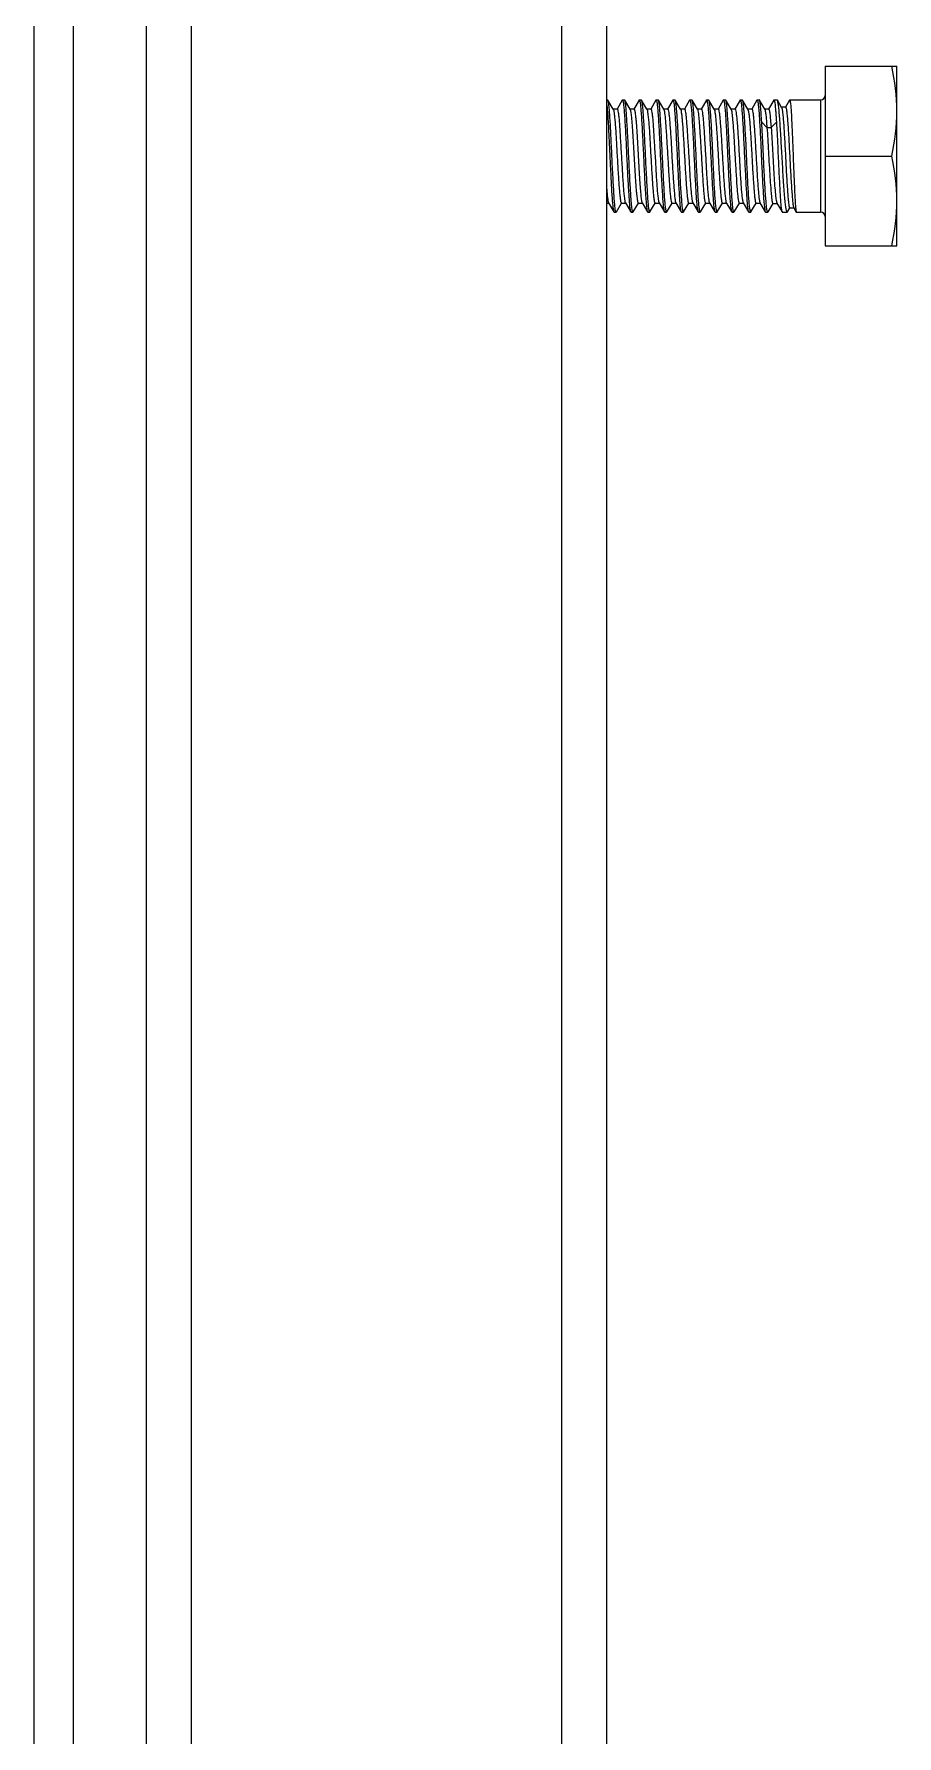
# Model space of a CAD drawing. Extents: x 27938 to 1507990, y 110129 to 923079.
# Drawn here: x 454444 to 455129, y 366981 to 368331 of the extents above; entities that cross this region are included whole.
import ezdxf

# ---------------------------------------------------------------- set-up
doc = ezdxf.new("R2010")
doc.units = 0
doc.header["$LTSCALE"] = 1000
doc.header["$MEASUREMENT"] = 0

msp = doc.modelspace()

# ---------------------------------------------------------------- linework, layer by layer
at = {"linetype": 'Continuous'}
for p, q in [((454444.3, 366000.4), (454444.3, 369014.1)), ((454475.5, 366583.6), (454475.5, 368882.5)), ((454533.3, 368698.5), (454533.3, 365738.8)), ((454568.9, 368698.5), (454568.9, 365738.8)), ((454862.5, 368698.5), (454862.5, 365738.8)), ((454898.1, 368698.5), (454898.1, 365738.8)), ((455071.6, 368305.3), (455071.6, 368162.9)), ((455071.6, 368305.3), (455128.5, 368305.3)), ((455128.5, 368162.9), (455128.5, 368305.3)), ((454898.1, 368278.6), (454899.2, 368278.6)), ((454899.4, 368278.5), (454899.2, 368278.6)), ((454903.6, 368271.2), (454899.4, 368278.5)), ((454906.7, 368271.4), (454903.5, 368271.4)), ((454903.6, 368271.2), (454903.7, 368271)), ((454910.7, 368278.5), (454906.6, 368271.4)), ((454910.7, 368278.5), (454910.9, 368278.6)), ((454910.9, 368278.6), (454912.6, 368278.6)), ((454912.7, 368278.5), (454912.6, 368278.6)), ((454916.9, 368271.2), (454912.7, 368278.5)), ((454920, 368271.4), (454916.8, 368271.4)), ((454924.1, 368278.5), (454919.9, 368271.4)), ((454924.1, 368278.5), (454924.2, 368278.6)), ((454924.2, 368278.6), (454925.9, 368278.6)), ((454926.1, 368278.5), (454925.9, 368278.6)), ((454930.3, 368271.2), (454926.1, 368278.5)), ((454933.4, 368271.4), (454930.2, 368271.4)), ((454930.3, 368271.2), (454930.4, 368271)), ((454937.4, 368278.5), (454933.3, 368271.4)), ((454937.4, 368278.5), (454937.6, 368278.6)), ((454937.6, 368278.6), (454939.2, 368278.6)), ((454939.4, 368278.5), (454939.2, 368278.6)), ((454943.6, 368271.2), (454939.4, 368278.5)), ((454946.7, 368271.4), (454943.5, 368271.4)), ((454943.6, 368271.2), (454943.7, 368271)), ((454950.7, 368278.5), (454946.6, 368271.4)), ((454950.7, 368278.5), (454950.9, 368278.6)), ((454950.9, 368278.6), (454952.6, 368278.6)), ((454952.8, 368278.5), (454952.6, 368278.6)), ((454957, 368271.2), (454952.8, 368278.5)), ((454960.1, 368271.4), (454956.9, 368271.4)), ((454957, 368271.2), (454957.1, 368271)), ((454964.1, 368278.5), (454960, 368271.4)), ((454964.1, 368278.5), (454964.3, 368278.6)), ((454964.3, 368278.6), (454965.9, 368278.6)), ((454970.3, 368271.2), (454966.1, 368278.5)), ((454973.4, 368271.4), (454970.2, 368271.4)), ((454977.4, 368278.5), (454973.3, 368271.4)), ((454977.4, 368278.5), (454977.6, 368278.6)), ((454977.6, 368278.6), (454979.3, 368278.6)), ((454979.5, 368278.5), (454979.3, 368278.6)), ((454983.7, 368271.2), (454979.5, 368278.5)), ((454986.8, 368271.4), (454983.5, 368271.4)), ((454983.7, 368271.2), (454983.7, 368271)), ((454990.8, 368278.5), (454986.7, 368271.4)), ((454990.8, 368278.5), (454991, 368278.6)), ((454991, 368278.6), (454992.6, 368278.6)), ((454992.8, 368278.5), (454992.6, 368278.6)), ((454997, 368271.2), (454992.8, 368278.5)), ((455000.1, 368271.4), (454996.9, 368271.4)), ((454997, 368271.2), (454997.1, 368271.1)), ((455004.1, 368278.5), (455000, 368271.4)), ((455004.1, 368278.5), (455004.3, 368278.6)), ((455004.3, 368278.6), (455006, 368278.6)), ((455006.1, 368278.5), (455006, 368278.6)), ((455010.3, 368271.2), (455006.1, 368278.5)), ((455013.5, 368271.4), (455010.2, 368271.4)), ((455010.3, 368271.2), (455010.4, 368271.1)), ((455017.5, 368278.5), (455013.4, 368271.4)), ((455017.5, 368278.5), (455017.6, 368278.6)), ((455017.6, 368278.6), (455019.3, 368278.6)), ((455023.7, 368271.2), (455019.5, 368278.5)), ((455026.8, 368271.4), (455023.6, 368271.4)), ((455030.8, 368278.5), (455026.7, 368271.4)), ((455030.8, 368278.5), (455031, 368278.6)), ((455031, 368278.6), (455033.5, 368278.6)), ((455033.8, 368278.4), (455033.5, 368278.6)), ((455037.1, 368272.7), (455033.8, 368278.4)), ((455040.2, 368272.9), (455037, 368272.9)), ((455043.4, 368278.5), (455040.1, 368272.9)), ((455043.4, 368278.5), (455043.5, 368278.6)), ((455043.5, 368278.6), (455068, 368278.6)), ((455068, 368278.6), (455068, 368189.6)), ((455021.3, 368261.1), (455025.4, 368256.7)), ((455025.4, 368256.7), (455028.8, 368256.7)), ((455028.8, 368256.7), (455033, 368261.1)), ((454969.3, 368234.1), (454969.2, 368236.5)), ((454980.8, 368236.5), (454980.9, 368234.1)), ((455071.6, 368234.1), (455124.5, 368234.1)), ((454898.1, 368196.8), (454899.9, 368196.8)), ((454899.8, 368197), (454904, 368189.8)), ((454904, 368189.8), (454904.2, 368189.6)), ((454904.2, 368189.6), (454905.9, 368189.6)), ((454906.1, 368189.8), (454905.9, 368189.6)), ((454906.1, 368189.8), (454910.1, 368196.8)), ((454910, 368196.8), (454913.3, 368196.8)), ((454913.2, 368197), (454917.4, 368189.8)), ((454917.4, 368189.8), (454917.6, 368189.6)), ((454917.6, 368189.6), (454919.2, 368189.6)), ((454919.4, 368189.8), (454919.2, 368189.6)), ((454919.4, 368189.8), (454923.5, 368196.8)), ((454923.4, 368196.8), (454926.6, 368196.8)), ((454926.5, 368197), (454930.7, 368189.8)), ((454930.7, 368189.8), (454930.9, 368189.6)), ((454930.9, 368189.6), (454932.6, 368189.6)), ((454932.7, 368189.8), (454932.6, 368189.6)), ((454932.7, 368189.8), (454936.8, 368196.8)), ((454936.7, 368196.8), (454940, 368196.8)), ((454939.9, 368197), (454944.1, 368189.8)), ((454944.1, 368189.8), (454944.2, 368189.6)), ((454944.2, 368189.6), (454945.9, 368189.6)), ((454946.1, 368189.8), (454945.9, 368189.6)), ((454946.1, 368189.8), (454950.2, 368196.8)), ((454950.1, 368196.8), (454953.3, 368196.8)), ((454953.2, 368197), (454957.4, 368189.8)), ((454957.4, 368189.8), (454957.6, 368189.6)), ((454957.6, 368189.6), (454959.3, 368189.6)), ((454959.4, 368189.8), (454959.3, 368189.6)), ((454959.4, 368189.8), (454963.5, 368196.8)), ((454963.4, 368196.8), (454966.7, 368196.8)), ((454966.6, 368197), (454970.8, 368189.8)), ((454970.8, 368189.8), (454970.9, 368189.6)), ((454970.9, 368189.6), (454972.6, 368189.6)), ((454972.8, 368189.8), (454972.6, 368189.6)), ((454972.8, 368189.8), (454976.9, 368196.8)), ((454976.8, 368196.8), (454980, 368196.8)), ((454979.9, 368197), (454984.1, 368189.8)), ((454984.1, 368189.8), (454984.3, 368189.6)), ((454984.3, 368189.6), (454986, 368189.6)), ((454986.1, 368189.8), (454986, 368189.6)), ((454986.1, 368189.8), (454990.2, 368196.8)), ((454990.1, 368196.8), (454993.3, 368196.8)), ((454993.2, 368197), (454997.5, 368189.8)), ((454997.5, 368189.8), (454997.6, 368189.6)), ((454997.6, 368189.6), (454999.3, 368189.6)), ((454999.5, 368189.8), (454999.3, 368189.6)), ((454999.5, 368189.8), (455003.6, 368196.8)), ((455003.5, 368196.8), (455006.7, 368196.8)), ((455006.6, 368197), (455010.8, 368189.8)), ((455010.8, 368189.8), (455011, 368189.6)), ((455011, 368189.6), (455012.6, 368189.6)), ((455012.8, 368189.8), (455012.6, 368189.6)), ((455012.8, 368189.8), (455016.9, 368196.8)), ((455016.8, 368196.8), (455020, 368196.8)), ((455019.9, 368197), (455024.1, 368189.8)), ((455024.1, 368189.8), (455024.3, 368189.6)), ((455024.3, 368189.6), (455026.1, 368189.6)), ((455026.3, 368189.8), (455026.1, 368189.6)), ((455026.3, 368189.8), (455030.3, 368196.6)), ((455030.2, 368196.6), (455033.4, 368196.6)), ((455033.3, 368196.8), (455037.4, 368189.8)), ((455037.4, 368189.8), (455037.5, 368189.6)), ((455037.5, 368189.6), (455041.6, 368189.6)), ((455041.8, 368189.9), (455041.6, 368189.6)), ((455041.8, 368189.9), (455043.6, 368193)), ((455043.5, 368193), (455046.8, 368193)), ((455046.7, 368193.2), (455046.8, 368193)), ((455046.8, 368193), (455048.7, 368189.7)), ((455048.7, 368189.7), (455048.8, 368189.6)), ((455048.8, 368189.6), (455068, 368189.6)), ((455071.6, 368162.9), (455128.5, 368162.9))]:
    msp.add_line(p, q, dxfattribs=at)
for centre, start, end in [((455068, 368282.2), 270, 0), ((455068, 368186.1), 0, 90)]:
    msp.add_arc(centre, 3.56, start, end, dxfattribs=at)
for points in [[(455128.5, 368269.7), (455128.5, 368281.7), (455127, 368293.6), (455124.5, 368305.3)], [(455124.5, 368234.1), (455127, 368245.8), (455128.5, 368257.8), (455128.5, 368269.7)], [(455128.5, 368198.5), (455128.5, 368210.5), (455127, 368222.4), (455124.5, 368234.1)], [(455124.5, 368162.9), (455127, 368174.6), (455128.5, 368186.6), (455128.5, 368198.5)]]:
    msp.add_open_spline(points, degree=3, dxfattribs=at)
for points, knots in [([(454898.1, 368277.1), (454898.5, 368275.1), (454898.9, 368269.8), (454899.6, 368260.2), (454900.2, 368247.9), (454900.6, 368238.9), (454900.9, 368234.1)], [0, 0, 0, 0, 0.140058, 0.370691, 0.667791, 1, 1, 1, 1]), ([(454902.5, 368234.1), (454902.3, 368239.5), (454901.9, 368247.4), (454901.4, 368257.4), (454901, 368263.9), (454900.6, 368269.4), (454900.3, 368273.7), (454899.8, 368276.5), (454899.6, 368278), (454899.4, 368278.5)], [0, 0, 0, 0, 0.363957, 0.530228, 0.678248, 0.80294, 0.900058, 0.966367, 1, 1, 1, 1]), ([(454903.7, 368271), (454903.9, 368270.4), (454904.2, 368268.9), (454904.5, 368266), (454904.9, 368262), (454905.5, 368254.9), (454906.1, 368244.6), (454906.7, 368233.6), (454907.2, 368224.6), (454907.6, 368218.1), (454908, 368212.2), (454908.4, 368207.1), (454908.8, 368202.9), (454909.2, 368199.8), (454909.5, 368197.9), (454909.8, 368197.1), (454910, 368196.8), (454910, 368196.8)], [0, 0, 0, 0, 0.023208, 0.06259, 0.116944, 0.184435, 0.349152, 0.534126, 0.626268, 0.713899, 0.79398, 0.86374, 0.920773, 0.963144, 0.989509, 0.996558, 1, 1, 1, 1]), ([(454906.7, 368271.4), (454906.8, 368271.4), (454907, 368271.1), (454907.2, 368270.3), (454907.6, 368268.3), (454908, 368265.1), (454908.4, 368260.8), (454908.7, 368255.5), (454909.1, 368249.5), (454909.5, 368242.9), (454910.1, 368233.6), (454910.6, 368224.5), (454911.1, 368215.8), (454911.5, 368210.1), (454911.9, 368205.2), (454912.3, 368201.4), (454912.7, 368198.8), (454912.9, 368197.4), (454913.2, 368197)], [0, 0, 0, 0, 0.003516, 0.010771, 0.037949, 0.081609, 0.140308, 0.211978, 0.294061, 0.383613, 0.477416, 0.664254, 0.750571, 0.827952, 0.893624, 0.945254, 0.981055, 1, 1, 1, 1]), ([(454910.9, 368278.6), (454911, 368278.6), (454911.2, 368278.3), (454911.3, 368277.7), (454911.5, 368276.6), (454911.8, 368274.4), (454912.2, 368270.6), (454912.6, 368265.2), (454913, 368258.5), (454913.4, 368250.9), (454913.8, 368242.7), (454914.1, 368237), (454914.2, 368234.1)], [0, 0, 0, 0, 0.006677, 0.021736, 0.045902, 0.079117, 0.171507, 0.295565, 0.446598, 0.618848, 0.805696, 1, 1, 1, 1]), ([(454915.9, 368234.1), (454915.6, 368239.5), (454915.3, 368247.4), (454914.7, 368257.4), (454914.3, 368263.9), (454914, 368269.4), (454913.6, 368273.7), (454913.2, 368276.5), (454913, 368278), (454912.7, 368278.5)], [0, 0, 0, 0, 0.363958, 0.530225, 0.678245, 0.80294, 0.90006, 0.966367, 1, 1, 1, 1]), ([(454916.9, 368271.2), (454917.1, 368271), (454917.2, 368270.3), (454917.6, 368268.2), (454918.1, 368264.2), (454918.6, 368258.1), (454919.1, 368250.5), (454919.6, 368241.9), (454920.3, 368229.9), (454920.8, 368220.8), (454921.2, 368214.9)], [0, 0, 0, 0, 0.014139, 0.038106, 0.114569, 0.22512, 0.362916, 0.519336, 0.684562, 1, 1, 1, 1]), ([(454920, 368271.4), (454920.2, 368271.4), (454920.4, 368270.8), (454920.7, 368270), (454920.9, 368268.3), (454921.2, 368266.2), (454921.5, 368263.4), (454921.9, 368258.8), (454922.3, 368252.1), (454922.9, 368243.2), (454923.4, 368233.6), (454924, 368224.2), (454924.3, 368217.9), (454924.5, 368214.9)], [0, 0, 0, 0, 0.007549, 0.025288, 0.053782, 0.092698, 0.14142, 0.199125, 0.337396, 0.498012, 0.669894, 0.841157, 1, 1, 1, 1]), ([(454924.2, 368278.6), (454924.3, 368278.6), (454924.5, 368278.3), (454924.7, 368277.7), (454924.9, 368276.6), (454925.2, 368274.4), (454925.5, 368270.6), (454925.9, 368265.2), (454926.3, 368258.5), (454926.7, 368250.9), (454927.2, 368242.7), (454927.4, 368237), (454927.6, 368234.1)], [0, 0, 0, 0, 0.006686, 0.021758, 0.045933, 0.079154, 0.171555, 0.295617, 0.446646, 0.618881, 0.805711, 1, 1, 1, 1]), ([(454929.2, 368234.1), (454929, 368239.5), (454928.6, 368247.4), (454928.1, 368257.4), (454927.7, 368263.9), (454927.3, 368269.4), (454927, 368273.7), (454926.5, 368276.5), (454926.3, 368278), (454926.1, 368278.5)], [0, 0, 0, 0, 0.363963, 0.530225, 0.678242, 0.802937, 0.90006, 0.966368, 1, 1, 1, 1]), ([(454930.4, 368271), (454930.6, 368270.5), (454930.8, 368268.9), (454931.2, 368266.1), (454931.6, 368262.1), (454932.2, 368255), (454932.8, 368244.7), (454933.4, 368233.7), (454933.9, 368224.6), (454934.3, 368218.2), (454934.7, 368212.3), (454935.1, 368207.1), (454935.5, 368202.9), (454935.8, 368199.8), (454936.2, 368197.9), (454936.5, 368197.1), (454936.6, 368196.8), (454936.7, 368196.8)], [0, 0, 0, 0, 0.022931, 0.062083, 0.116262, 0.183637, 0.34829, 0.533386, 0.625634, 0.713389, 0.793599, 0.863481, 0.920621, 0.963074, 0.989491, 0.996553, 1, 1, 1, 1]), ([(454933.4, 368271.4), (454933.5, 368271.4), (454933.7, 368271.1), (454933.9, 368270.3), (454934.3, 368268.3), (454934.7, 368265.1), (454935.1, 368260.8), (454935.4, 368255.5), (454935.8, 368249.5), (454936.2, 368242.9), (454936.8, 368233.6), (454937.3, 368224.5), (454937.8, 368215.8), (454938.2, 368210.1), (454938.6, 368205.2), (454939, 368201.4), (454939.4, 368198.8), (454939.6, 368197.4), (454939.9, 368197)], [0, 0, 0, 0, 0.003516, 0.010771, 0.037949, 0.081609, 0.140308, 0.211978, 0.294061, 0.383613, 0.477416, 0.664254, 0.750571, 0.827952, 0.893624, 0.945254, 0.981055, 1, 1, 1, 1]), ([(454937.6, 368278.6), (454937.7, 368278.6), (454937.9, 368278.3), (454938, 368277.7), (454938.2, 368276.6), (454938.5, 368274.4), (454938.9, 368270.6), (454939.3, 368265.2), (454939.7, 368258.5), (454940.1, 368250.9), (454940.5, 368242.7), (454940.8, 368237), (454940.9, 368234.1)], [0, 0, 0, 0, 0.006697, 0.021779, 0.045964, 0.079195, 0.171609, 0.295674, 0.446694, 0.618911, 0.805729, 1, 1, 1, 1]), ([(454942.6, 368234.1), (454942.3, 368239.5), (454941.9, 368247.4), (454941.4, 368257.4), (454941, 368263.9), (454940.6, 368269.4), (454940.3, 368273.7), (454939.9, 368276.5), (454939.7, 368278), (454939.4, 368278.5)], [0, 0, 0, 0, 0.363962, 0.530226, 0.678239, 0.802933, 0.900057, 0.966368, 1, 1, 1, 1]), ([(454943.7, 368271), (454943.9, 368270.5), (454944.2, 368269), (454944.6, 368266.1), (454944.9, 368262.1), (454945.5, 368255), (454946.1, 368244.7), (454946.8, 368233.7), (454947.3, 368224.6), (454947.7, 368218.2), (454948.1, 368212.3), (454948.4, 368207.1), (454948.8, 368202.9), (454949.2, 368199.8), (454949.5, 368197.9), (454949.8, 368197.1), (454950, 368196.8), (454950.1, 368196.8)], [0, 0, 0, 0, 0.022792, 0.061828, 0.11592, 0.183237, 0.347858, 0.533014, 0.625317, 0.713133, 0.793408, 0.863351, 0.920544, 0.963039, 0.989482, 0.996551, 1, 1, 1, 1]), ([(454946.7, 368271.4), (454946.8, 368271.4), (454947, 368271.1), (454947.3, 368270.3), (454947.6, 368268.3), (454948, 368265.1), (454948.4, 368260.8), (454948.8, 368255.5), (454949.2, 368249.5), (454949.6, 368242.9), (454950.1, 368233.6), (454950.6, 368224.5), (454951.2, 368215.8), (454951.6, 368210.1), (454952, 368205.2), (454952.3, 368201.4), (454952.7, 368198.8), (454953, 368197.4), (454953.2, 368197)], [0, 0, 0, 0, 0.003516, 0.010771, 0.037949, 0.081609, 0.140308, 0.211978, 0.294061, 0.383613, 0.477416, 0.664254, 0.750571, 0.827952, 0.893624, 0.945254, 0.981055, 1, 1, 1, 1]), ([(454950.9, 368278.6), (454951, 368278.6), (454951.2, 368278.3), (454951.4, 368277.7), (454951.6, 368276.6), (454951.9, 368274.4), (454952.2, 368270.6), (454952.6, 368265.2), (454953, 368258.5), (454953.4, 368250.9), (454953.8, 368242.7), (454954.1, 368237), (454954.3, 368234.1)], [0, 0, 0, 0, 0.006676, 0.021733, 0.045899, 0.079113, 0.171508, 0.295569, 0.446596, 0.61884, 0.805693, 1, 1, 1, 1]), ([(454955.9, 368234.1), (454955.7, 368239.5), (454955.3, 368247.4), (454954.8, 368257.4), (454954.4, 368263.9), (454954, 368269.4), (454953.6, 368273.7), (454953.2, 368276.5), (454953, 368278), (454952.8, 368278.5)], [0, 0, 0, 0, 0.363961, 0.530225, 0.678245, 0.802939, 0.90006, 0.966367, 1, 1, 1, 1]), ([(454957.1, 368271), (454957.3, 368270.5), (454957.5, 368269), (454957.9, 368266.1), (454958.3, 368262.2), (454958.8, 368255.1), (454959.5, 368244.7), (454960.1, 368233.8), (454960.6, 368224.7), (454961, 368218.2), (454961.4, 368212.3), (454961.8, 368207.2), (454962.2, 368202.9), (454962.5, 368199.8), (454962.9, 368197.9), (454963.1, 368197.1), (454963.3, 368196.8), (454963.4, 368196.8)], [0, 0, 0, 0, 0.022654, 0.061574, 0.115578, 0.182837, 0.347426, 0.532643, 0.624999, 0.712877, 0.793216, 0.863221, 0.920468, 0.963004, 0.989473, 0.996549, 1, 1, 1, 1]), ([(454960.1, 368271.4), (454960.2, 368271.4), (454960.4, 368271.1), (454960.6, 368270.3), (454961, 368268.3), (454961.4, 368265.1), (454961.7, 368260.8), (454962.1, 368255.5), (454962.5, 368249.5), (454962.9, 368242.9), (454963.5, 368233.6), (454964, 368224.5), (454964.5, 368215.8), (454964.9, 368210.1), (454965.3, 368205.2), (454965.7, 368201.4), (454966.1, 368198.8), (454966.3, 368197.4), (454966.6, 368197)], [0, 0, 0, 0, 0.003516, 0.010772, 0.037949, 0.081609, 0.140308, 0.211978, 0.294061, 0.383612, 0.477416, 0.664254, 0.750571, 0.827952, 0.893624, 0.945254, 0.981055, 1, 1, 1, 1]), ([(454964.3, 368278.6), (454964.4, 368278.6), (454964.6, 368278.3), (454964.7, 368277.7), (454964.9, 368276.6), (454965.2, 368274.4), (454965.6, 368270.6), (454966, 368265.2), (454966.4, 368258.5), (454966.8, 368250.9), (454967.2, 368242.7), (454967.5, 368237), (454967.6, 368234.1)], [0, 0, 0, 0, 0.006689, 0.021763, 0.04594, 0.079164, 0.171568, 0.295631, 0.446657, 0.618886, 0.805714, 1, 1, 1, 1]), ([(454966.1, 368278.5), (454966.1, 368278.5), (454966, 368278.6), (454966, 368278.6), (454965.9, 368278.6)], [0, 0, 0, 0, 0.600612, 1, 1, 1, 1]), ([(454969.2, 368236.5), (454968.9, 368241.7), (454968.6, 368249.2), (454968, 368258.7), (454967.7, 368264.8), (454967.3, 368269.9), (454967, 368274), (454966.6, 368276.6), (454966.3, 368278.1), (454966.1, 368278.5)], [0, 0, 0, 0, 0.367266, 0.533405, 0.680662, 0.804347, 0.900563, 0.966339, 1, 1, 1, 1]), ([(454970.3, 368271.2), (454970.5, 368270.9), (454970.8, 368269.6), (454971.1, 368267.3), (454971.5, 368263.9), (454971.8, 368259.6), (454972.2, 368254.5), (454972.7, 368246.6), (454973.1, 368240.4), (454973.3, 368236.2)], [0, 0, 0, 0, 0.036414, 0.10397, 0.201071, 0.324823, 0.471425, 0.636308, 1, 1, 1, 1]), ([(454973.4, 368271.4), (454973.5, 368271.4), (454973.7, 368271.2), (454974, 368270.3), (454974.3, 368268.3), (454974.7, 368265.2), (454975.1, 368260.9), (454975.5, 368255.6), (454976, 368247.3), (454976.4, 368240.7), (454976.7, 368236.2)], [0, 0, 0, 0, 0.007368, 0.022553, 0.07941, 0.170757, 0.293599, 0.443643, 0.615565, 1, 1, 1, 1]), ([(454977.6, 368278.6), (454977.7, 368278.6), (454977.9, 368278.3), (454978, 368277.7), (454978.2, 368276.7), (454978.5, 368274.7), (454978.9, 368271.2), (454979.3, 368266.1), (454979.6, 368259.8), (454980, 368252.6), (454980.4, 368244.7), (454980.7, 368239.3), (454980.8, 368236.5)], [0, 0, 0, 0, 0.006689, 0.021571, 0.045424, 0.078208, 0.169526, 0.292465, 0.442701, 0.6149, 0.802905, 1, 1, 1, 1]), ([(454982.6, 368234.1), (454982.4, 368239.5), (454982, 368247.4), (454981.5, 368257.4), (454981.1, 368263.9), (454980.7, 368269.4), (454980.3, 368273.7), (454979.9, 368276.5), (454979.7, 368278), (454979.5, 368278.5)], [0, 0, 0, 0, 0.363957, 0.530226, 0.678247, 0.80294, 0.900059, 0.966367, 1, 1, 1, 1]), ([(454983.7, 368271), (454984, 368270.5), (454984.2, 368269), (454984.6, 368266.2), (454985, 368262.2), (454985.5, 368255.2), (454986.2, 368244.8), (454986.8, 368233.8), (454987.3, 368224.7), (454987.7, 368218.3), (454988.1, 368212.3), (454988.5, 368207.2), (454988.9, 368203), (454989.2, 368199.9), (454989.6, 368197.9), (454989.8, 368197.1), (454990, 368196.8), (454990.1, 368196.8)], [0, 0, 0, 0, 0.022376, 0.061065, 0.114893, 0.182035, 0.346559, 0.531898, 0.624361, 0.712364, 0.792832, 0.86296, 0.920314, 0.962934, 0.989455, 0.996544, 1, 1, 1, 1]), ([(454986.8, 368271.4), (454986.9, 368271.4), (454987.1, 368271.1), (454987.3, 368270.3), (454987.7, 368268.3), (454988, 368265.1), (454988.4, 368260.8), (454988.8, 368255.5), (454989.2, 368249.5), (454989.6, 368242.9), (454990.1, 368233.6), (454990.7, 368224.5), (454991.2, 368215.8), (454991.6, 368210.1), (454992, 368205.2), (454992.4, 368201.4), (454992.8, 368198.8), (454993, 368197.4), (454993.2, 368197)], [0, 0, 0, 0, 0.003515, 0.010772, 0.037949, 0.081609, 0.140308, 0.211978, 0.294061, 0.383612, 0.477416, 0.664253, 0.750571, 0.827952, 0.893624, 0.945254, 0.981055, 1, 1, 1, 1]), ([(454991, 368278.6), (454991.1, 368278.6), (454991.3, 368278.3), (454991.4, 368277.7), (454991.6, 368276.6), (454991.9, 368274.4), (454992.3, 368270.6), (454992.7, 368265.2), (454993.1, 368258.5), (454993.5, 368250.9), (454993.9, 368242.7), (454994.2, 368237), (454994.3, 368234.1)], [0, 0, 0, 0, 0.00668, 0.021743, 0.045911, 0.079128, 0.171521, 0.29558, 0.446613, 0.618858, 0.805701, 1, 1, 1, 1]), ([(454996, 368234.1), (454995.7, 368239.5), (454995.3, 368247.4), (454994.8, 368257.4), (454994.4, 368263.9), (454994, 368269.4), (454993.7, 368273.7), (454993.3, 368276.5), (454993.1, 368278), (454992.8, 368278.5)], [0, 0, 0, 0, 0.363959, 0.530225, 0.678245, 0.80294, 0.900061, 0.966367, 1, 1, 1, 1]), ([(454997.1, 368271.1), (454997.3, 368270.5), (454997.6, 368269), (454997.9, 368266.2), (454998.3, 368262.3), (454998.9, 368255.2), (454999.5, 368244.8), (455000.1, 368233.8), (455000.7, 368224.8), (455001.1, 368218.3), (455001.4, 368212.3), (455001.8, 368207.2), (455002.2, 368203), (455002.6, 368199.9), (455002.9, 368197.9), (455003.2, 368197.1), (455003.4, 368196.8), (455003.5, 368196.8)], [0, 0, 0, 0, 0.022237, 0.060809, 0.11455, 0.181633, 0.346125, 0.531524, 0.624042, 0.712107, 0.792639, 0.862829, 0.920237, 0.962898, 0.989446, 0.996542, 1, 1, 1, 1]), ([(455000.1, 368271.4), (455000.2, 368271.4), (455000.4, 368271.1), (455000.7, 368270.3), (455001, 368268.3), (455001.4, 368265.1), (455001.8, 368260.8), (455002.2, 368255.5), (455002.6, 368249.5), (455003, 368242.9), (455003.5, 368233.6), (455004, 368224.5), (455004.5, 368215.8), (455004.9, 368210.1), (455005.3, 368205.2), (455005.7, 368201.4), (455006.1, 368198.8), (455006.4, 368197.4), (455006.6, 368197)], [0, 0, 0, 0, 0.003515, 0.010772, 0.037949, 0.081609, 0.140308, 0.211978, 0.294061, 0.383612, 0.477415, 0.664253, 0.750571, 0.827952, 0.893624, 0.945254, 0.981055, 1, 1, 1, 1]), ([(455004.3, 368278.6), (455004.4, 368278.6), (455004.6, 368278.3), (455004.8, 368277.7), (455005, 368276.6), (455005.3, 368274.4), (455005.6, 368270.6), (455006, 368265.2), (455006.4, 368258.5), (455006.8, 368250.9), (455007.2, 368242.7), (455007.5, 368237), (455007.6, 368234.1)], [0, 0, 0, 0, 0.006689, 0.021764, 0.045941, 0.079165, 0.171569, 0.295632, 0.446659, 0.618889, 0.805716, 1, 1, 1, 1]), ([(455009.3, 368234.1), (455009.1, 368239.5), (455008.7, 368247.4), (455008.1, 368257.4), (455007.8, 368263.9), (455007.4, 368269.4), (455007, 368273.7), (455006.6, 368276.5), (455006.4, 368278), (455006.1, 368278.5)], [0, 0, 0, 0, 0.363963, 0.530225, 0.678242, 0.802937, 0.90006, 0.966368, 1, 1, 1, 1]), ([(455010.4, 368271.1), (455010.6, 368270.6), (455010.9, 368269.1), (455011.3, 368266.2), (455011.7, 368262.3), (455012.2, 368255.2), (455012.9, 368244.9), (455013.5, 368233.9), (455014, 368224.8), (455014.4, 368218.3), (455014.8, 368212.4), (455015.2, 368207.2), (455015.6, 368203), (455015.9, 368199.9), (455016.3, 368197.9), (455016.5, 368197.1), (455016.7, 368196.8), (455016.8, 368196.8)], [0, 0, 0, 0, 0.022098, 0.060554, 0.114206, 0.18123, 0.34569, 0.53115, 0.623722, 0.711849, 0.792446, 0.862698, 0.92016, 0.962863, 0.989437, 0.99654, 1, 1, 1, 1]), ([(455013.5, 368271.4), (455013.6, 368271.4), (455013.8, 368271.1), (455014, 368270.3), (455014.4, 368268.3), (455014.7, 368265.1), (455015.1, 368260.8), (455015.5, 368255.5), (455015.9, 368249.5), (455016.3, 368242.9), (455016.8, 368233.6), (455017.4, 368224.5), (455017.9, 368215.8), (455018.3, 368210.1), (455018.7, 368205.2), (455019, 368201.4), (455019.5, 368198.8), (455019.7, 368197.4), (455019.9, 368197)], [0, 0, 0, 0, 0.003515, 0.010772, 0.037949, 0.081609, 0.140308, 0.211978, 0.294061, 0.383612, 0.477415, 0.664253, 0.750571, 0.827952, 0.893624, 0.945254, 0.981055, 1, 1, 1, 1]), ([(455017.6, 368278.6), (455017.7, 368278.6), (455017.9, 368278.3), (455018.1, 368277.7), (455018.3, 368276.6), (455018.6, 368274.4), (455019, 368270.6), (455019.4, 368265.2), (455019.8, 368258.5), (455020.2, 368250.9), (455020.6, 368242.7), (455020.8, 368237), (455021, 368234.1)], [0, 0, 0, 0, 0.006697, 0.021779, 0.045964, 0.079194, 0.171609, 0.295674, 0.446694, 0.618911, 0.805729, 1, 1, 1, 1]), ([(455019.5, 368278.5), (455019.5, 368278.5), (455019.4, 368278.6), (455019.4, 368278.6), (455019.3, 368278.6)], [0, 0, 0, 0, 0.600476, 1, 1, 1, 1]), ([(455021.3, 368261.1), (455021.1, 368263.3), (455020.9, 368267.3), (455020.5, 368272.6), (455020.1, 368275.9), (455019.8, 368277.7), (455019.6, 368278.3), (455019.5, 368278.5)], [0, 0, 0, 0, 0.387446, 0.690986, 0.897716, 0.962073, 1, 1, 1, 1]), ([(455023.7, 368271.2), (455024, 368270.8), (455024.2, 368269.2), (455024.7, 368266.2), (455025, 368261.9), (455025.3, 368258.6), (455025.4, 368256.7)], [0, 0, 0, 0, 0.108395, 0.316903, 0.618184, 1, 1, 1, 1]), ([(455026.8, 368271.4), (455026.9, 368271.4), (455027.2, 368271), (455027.3, 368270.3), (455027.6, 368269.1), (455027.9, 368266.6), (455028.3, 368262.4), (455028.6, 368258.8), (455028.8, 368256.7)], [0, 0, 0, 0, 0.023235, 0.075178, 0.15823, 0.271917, 0.585415, 1, 1, 1, 1]), ([(455031, 368278.6), (455031.1, 368278.6), (455031.3, 368278.1), (455031.5, 368277.3), (455031.8, 368275.8), (455032, 368273.8), (455032.2, 368271.3), (455032.6, 368267), (455032.8, 368263.5), (455033, 368261.1)], [0, 0, 0, 0, 0.021546, 0.072917, 0.155846, 0.269667, 0.412995, 0.584026, 1, 1, 1, 1]), ([(455037.5, 368234.1), (455037.1, 368239.5), (455036.7, 368247.3), (455036.1, 368257.2), (455035.6, 368263.7), (455035.2, 368269.2), (455034.8, 368273.5), (455034.3, 368276.4), (455034, 368278), (455033.8, 368278.4)], [0, 0, 0, 0, 0.361155, 0.526427, 0.673911, 0.798642, 0.896457, 0.964179, 1, 1, 1, 1]), ([(455037.1, 368272.7), (455037.3, 368272.3), (455037.6, 368270.8), (455038, 368268), (455038.3, 368263.8), (455038.8, 368258.6), (455039.1, 368252.4), (455039.7, 368243), (455040.2, 368233.1), (455040.7, 368223.2), (455041.1, 368216.2), (455041.5, 368209.8), (455041.9, 368204.2), (455042.3, 368199.6), (455042.7, 368196.2), (455043, 368194.2), (455043.3, 368193.3), (455043.5, 368193), (455043.5, 368193)], [0, 0, 0, 0, 0.018844, 0.055045, 0.107437, 0.174076, 0.252464, 0.339678, 0.527511, 0.621285, 0.710453, 0.791854, 0.862644, 0.920393, 0.963178, 0.989688, 0.996707, 1, 1, 1, 1]), ([(455040.2, 368272.9), (455040.3, 368272.9), (455040.5, 368272.6), (455040.6, 368272.1), (455040.9, 368271.1), (455041.1, 368269.2), (455041.5, 368266), (455041.9, 368261.2), (455042.3, 368255.5), (455042.7, 368248.9), (455043.1, 368241.7), (455043.6, 368231.8), (455044.1, 368222.1), (455044.7, 368212.8), (455045.1, 368206.7), (455045.5, 368201.7), (455045.8, 368197.7), (455046.2, 368195), (455046.5, 368193.6), (455046.7, 368193.2)], [0, 0, 0, 0, 0.003488, 0.010904, 0.022688, 0.038824, 0.083607, 0.143647, 0.216697, 0.300025, 0.390537, 0.484902, 0.671459, 0.756962, 0.833182, 0.897479, 0.947675, 0.982144, 1, 1, 1, 1]), ([(455043.5, 368278.6), (455043.6, 368278.6), (455043.7, 368278.2), (455043.9, 368277.7), (455044, 368276.6), (455044.3, 368274.4), (455044.6, 368270.6), (455044.9, 368265.2), (455045.2, 368258.5), (455045.6, 368250.9), (455045.9, 368242.7), (455046.1, 368237), (455046.2, 368234.1)], [0, 0, 0, 0, 0.006203, 0.021073, 0.045141, 0.078305, 0.170688, 0.294821, 0.44599, 0.618417, 0.805472, 1, 1, 1, 1]), ([(455022.7, 368234.1), (455022.6, 368236.5), (455022.1, 368245.5), (455021.7, 368254.5), (455021.3, 368261.1)], [0, 0, 0, 0, 0.2673, 1, 1, 1, 1]), ([(455025.4, 368256.7), (455025.7, 368253.7), (455026.1, 368247.3), (455026.6, 368237.5), (455027.2, 368227.4), (455027.8, 368217.8), (455028.3, 368210.5), (455028.7, 368205.4), (455029, 368202.4), (455029.2, 368200), (455029.5, 368198.2), (455029.8, 368197.2), (455030, 368196.6), (455030.2, 368196.6)], [0, 0, 0, 0, 0.15003, 0.317321, 0.489066, 0.652114, 0.794019, 0.853588, 0.904016, 0.944371, 0.97394, 0.992316, 1, 1, 1, 1]), ([(455028.8, 368256.7), (455029.2, 368250.6), (455029.8, 368241.2), (455030.5, 368228.7), (455031, 368219.4), (455031.5, 368211.1), (455032, 368205.1), (455032.4, 368201.3), (455032.7, 368199.2), (455033, 368197.8), (455033.2, 368197), (455033.3, 368196.8)], [0, 0, 0, 0, 0.303539, 0.468638, 0.62733, 0.768529, 0.882427, 0.926602, 0.961222, 0.985757, 1, 1, 1, 1]), ([(455033, 368261.1), (455033.1, 368259), (455033.6, 368250.1), (455034, 368241.1), (455034.3, 368234.1)], [0, 0, 0, 0, 0.22604, 1, 1, 1, 1]), ([(454900.9, 368234.1), (454901.1, 368228.7), (454901.5, 368220.9), (454902, 368210.8), (454902.4, 368204.3), (454902.8, 368198.9), (454903.2, 368194.6), (454903.6, 368191.7), (454903.8, 368190.2), (454904, 368189.8)], [0, 0, 0, 0, 0.364017, 0.530302, 0.678331, 0.803024, 0.900132, 0.966412, 1, 1, 1, 1]), ([(454905.9, 368189.6), (454905.8, 368189.6), (454905.6, 368190), (454905.4, 368190.6), (454905.2, 368191.7), (454904.9, 368193.9), (454904.6, 368197.6), (454904.2, 368203.1), (454903.8, 368209.7), (454903.4, 368217.3), (454902.9, 368225.6), (454902.7, 368231.2), (454902.5, 368234.1)], [0, 0, 0, 0, 0.006682, 0.021748, 0.045918, 0.079135, 0.171528, 0.295585, 0.446611, 0.618853, 0.805701, 1, 1, 1, 1]), ([(454914.2, 368234.1), (454914.5, 368228.7), (454914.8, 368220.9), (454915.4, 368210.8), (454915.8, 368204.3), (454916.2, 368198.9), (454916.5, 368194.6), (454916.9, 368191.7), (454917.1, 368190.2), (454917.4, 368189.8)], [0, 0, 0, 0, 0.364034, 0.530327, 0.678354, 0.803043, 0.900143, 0.966415, 1, 1, 1, 1]), ([(454917, 368211.2), (454916.9, 368213), (454916.5, 368220.6), (454916.2, 368228.3), (454915.9, 368234.1)], [0, 0, 0, 0, 0.233581, 1, 1, 1, 1]), ([(454927.6, 368234.1), (454927.7, 368232.1), (454928, 368224.5), (454928.4, 368216.8), (454928.7, 368211.2)], [0, 0, 0, 0, 0.261816, 1, 1, 1, 1]), ([(454932.6, 368189.6), (454932.5, 368189.6), (454932.3, 368190), (454932.1, 368190.6), (454931.9, 368191.7), (454931.6, 368193.9), (454931.3, 368197.6), (454930.9, 368203.1), (454930.5, 368209.7), (454930.1, 368217.3), (454929.6, 368225.6), (454929.4, 368231.2), (454929.2, 368234.1)], [0, 0, 0, 0, 0.006692, 0.02177, 0.045951, 0.079177, 0.171585, 0.295649, 0.446674, 0.618898, 0.805721, 1, 1, 1, 1]), ([(454940.9, 368234.1), (454941.2, 368228.7), (454941.5, 368220.9), (454942.1, 368210.8), (454942.5, 368204.3), (454942.8, 368198.9), (454943.2, 368194.6), (454943.6, 368191.7), (454943.8, 368190.2), (454944.1, 368189.8)], [0, 0, 0, 0, 0.364024, 0.530311, 0.678341, 0.803035, 0.90014, 0.966414, 1, 1, 1, 1]), ([(454945.9, 368189.6), (454945.8, 368189.6), (454945.6, 368190), (454945.5, 368190.6), (454945.3, 368191.7), (454945, 368193.9), (454944.6, 368197.6), (454944.2, 368203.1), (454943.8, 368209.7), (454943.4, 368217.3), (454943, 368225.6), (454942.7, 368231.2), (454942.6, 368234.1)], [0, 0, 0, 0, 0.006683, 0.021749, 0.045921, 0.079139, 0.171536, 0.295597, 0.446627, 0.618868, 0.805705, 1, 1, 1, 1]), ([(454954.3, 368234.1), (454954.5, 368228.7), (454954.9, 368220.9), (454955.4, 368210.8), (454955.8, 368204.3), (454956.2, 368198.9), (454956.5, 368194.6), (454956.9, 368191.7), (454957.2, 368190.2), (454957.4, 368189.8)], [0, 0, 0, 0, 0.364021, 0.530312, 0.678344, 0.803036, 0.900139, 0.966413, 1, 1, 1, 1]), ([(454959.3, 368189.6), (454959.2, 368189.6), (454959, 368190), (454958.8, 368190.6), (454958.6, 368191.7), (454958.3, 368193.9), (454958, 368197.6), (454957.6, 368203.1), (454957.1, 368209.7), (454956.7, 368217.3), (454956.3, 368225.6), (454956.1, 368231.2), (454955.9, 368234.1)], [0, 0, 0, 0, 0.006673, 0.021728, 0.04589, 0.079102, 0.171488, 0.295544, 0.446579, 0.618833, 0.80569, 1, 1, 1, 1]), ([(454967.6, 368234.1), (454967.9, 368228.7), (454968.2, 368220.9), (454968.8, 368210.8), (454969.1, 368204.3), (454969.5, 368198.9), (454969.9, 368194.6), (454970.3, 368191.7), (454970.5, 368190.2), (454970.8, 368189.8)], [0, 0, 0, 0, 0.364022, 0.530315, 0.678347, 0.803036, 0.900137, 0.966413, 1, 1, 1, 1]), ([(454972.6, 368189.6), (454972.5, 368189.6), (454972.3, 368190), (454972.2, 368190.6), (454971.9, 368191.7), (454971.7, 368193.9), (454971.3, 368197.6), (454970.9, 368203.1), (454970.5, 368209.7), (454970.1, 368217.3), (454969.7, 368225.6), (454969.4, 368231.2), (454969.3, 368234.1)], [0, 0, 0, 0, 0.006671, 0.021725, 0.045886, 0.079098, 0.171491, 0.295553, 0.446588, 0.618835, 0.805687, 1, 1, 1, 1]), ([(454973.3, 368236.2), (454973.5, 368233.6), (454973.7, 368228.7), (454974.2, 368221.5), (454974.6, 368214.8), (454975, 368208.8), (454975.4, 368204), (454975.8, 368200.7), (454976.1, 368198.7), (454976.3, 368197.7), (454976.5, 368197.2), (454976.7, 368196.8), (454976.8, 368196.8)], [0, 0, 0, 0, 0.191103, 0.376469, 0.548513, 0.700189, 0.825314, 0.918839, 0.952565, 0.977198, 0.992701, 1, 1, 1, 1]), ([(454976.7, 368236.2), (454976.9, 368231.5), (454977.3, 368224.6), (454977.8, 368215.9), (454978.2, 368210.1), (454978.6, 368205.3), (454979, 368201.4), (454979.4, 368198.8), (454979.7, 368197.4), (454979.9, 368197)], [0, 0, 0, 0, 0.357179, 0.522363, 0.670515, 0.796289, 0.895183, 0.963748, 1, 1, 1, 1]), ([(454980.9, 368234.1), (454981.2, 368228.7), (454981.6, 368220.9), (454982.1, 368210.8), (454982.5, 368204.3), (454982.9, 368198.9), (454983.2, 368194.6), (454983.6, 368191.7), (454983.9, 368190.2), (454984.1, 368189.8)], [0, 0, 0, 0, 0.364016, 0.530299, 0.678328, 0.803022, 0.900132, 0.966412, 1, 1, 1, 1]), ([(454986, 368189.6), (454985.9, 368189.6), (454985.7, 368190), (454985.5, 368190.6), (454985.3, 368191.7), (454985, 368193.9), (454984.6, 368197.6), (454984.2, 368203.1), (454983.8, 368209.7), (454983.4, 368217.3), (454983, 368225.6), (454982.8, 368231.2), (454982.6, 368234.1)], [0, 0, 0, 0, 0.006683, 0.021751, 0.045922, 0.07914, 0.171535, 0.295594, 0.446618, 0.618857, 0.805703, 1, 1, 1, 1]), ([(454994.3, 368234.1), (454994.6, 368228.7), (454994.9, 368220.9), (454995.5, 368210.8), (454995.8, 368204.3), (454996.2, 368198.9), (454996.6, 368194.6), (454997, 368191.7), (454997.2, 368190.2), (454997.5, 368189.8)], [0, 0, 0, 0, 0.364034, 0.530325, 0.678352, 0.803041, 0.900142, 0.966414, 1, 1, 1, 1]), ([(454999.3, 368189.6), (454999.2, 368189.6), (454999, 368190), (454998.8, 368190.6), (454998.6, 368191.7), (454998.3, 368193.9), (454998, 368197.6), (454997.6, 368203.1), (454997.2, 368209.7), (454996.8, 368217.3), (454996.4, 368225.6), (454996.1, 368231.2), (454996, 368234.1)], [0, 0, 0, 0, 0.006696, 0.021778, 0.045963, 0.079194, 0.171608, 0.295673, 0.446692, 0.618909, 0.805729, 1, 1, 1, 1]), ([(455007.6, 368234.1), (455007.9, 368228.7), (455008.3, 368220.9), (455008.8, 368210.8), (455009.2, 368204.3), (455009.6, 368198.9), (455009.9, 368194.6), (455010.3, 368191.7), (455010.6, 368190.2), (455010.8, 368189.8)], [0, 0, 0, 0, 0.364027, 0.530312, 0.678339, 0.803032, 0.900139, 0.966415, 1, 1, 1, 1]), ([(455012.6, 368189.6), (455012.5, 368189.6), (455012.4, 368190), (455012.2, 368190.6), (455012, 368191.7), (455011.7, 368193.9), (455011.3, 368197.6), (455010.9, 368203.1), (455010.5, 368209.7), (455010.1, 368217.3), (455009.7, 368225.6), (455009.4, 368231.2), (455009.3, 368234.1)], [0, 0, 0, 0, 0.006693, 0.021771, 0.045952, 0.079179, 0.171588, 0.295652, 0.446676, 0.6189, 0.805722, 1, 1, 1, 1]), ([(455021, 368234.1), (455021.2, 368228.7), (455021.6, 368220.9), (455022.1, 368210.8), (455022.5, 368204.3), (455022.9, 368198.9), (455023.3, 368194.6), (455023.7, 368191.7), (455023.9, 368190.2), (455024.1, 368189.8)], [0, 0, 0, 0, 0.364025, 0.530311, 0.678341, 0.803035, 0.90014, 0.966414, 1, 1, 1, 1]), ([(455026.1, 368189.6), (455026, 368189.6), (455025.8, 368190), (455025.7, 368190.6), (455025.4, 368191.7), (455025.1, 368193.9), (455024.8, 368197.6), (455024.3, 368203.1), (455023.9, 368209.7), (455023.5, 368217.3), (455023.1, 368225.6), (455022.8, 368231.2), (455022.7, 368234.1)], [0, 0, 0, 0, 0.006868, 0.022, 0.046199, 0.079427, 0.17181, 0.295831, 0.44681, 0.618994, 0.805771, 1, 1, 1, 1]), ([(455034.3, 368234.1), (455034.6, 368228.7), (455034.9, 368220.8), (455035.5, 368210.8), (455035.8, 368204.3), (455036.2, 368198.8), (455036.5, 368194.5), (455036.9, 368191.7), (455037.1, 368190.2), (455037.4, 368189.8)], [0, 0, 0, 0, 0.365079, 0.53175, 0.679987, 0.804667, 0.901508, 0.967249, 1, 1, 1, 1]), ([(455041.6, 368189.6), (455041.4, 368189.6), (455041.2, 368190), (455040.8, 368191.1), (455040.4, 368193.6), (455039.9, 368197.6), (455039.4, 368203.1), (455038.9, 368209.7), (455038.4, 368217.3), (455037.9, 368225.6), (455037.6, 368231.2), (455037.5, 368234.1)], [0, 0, 0, 0, 0.007547, 0.022985, 0.080637, 0.173055, 0.296975, 0.447746, 0.61965, 0.806111, 1, 1, 1, 1]), ([(455046.2, 368234.1), (455046.4, 368228.7), (455046.7, 368220.7), (455047.2, 368210.6), (455047.4, 368204), (455047.8, 368198.5), (455048, 368194.3), (455048.4, 368191.6), (455048.5, 368190.1), (455048.7, 368189.7)], [0, 0, 0, 0, 0.36864, 0.53657, 0.68548, 0.810114, 0.906077, 0.97003, 1, 1, 1, 1]), ([(454921.2, 368214.9), (454921.4, 368212.4), (454921.6, 368208.9), (454922, 368204.5), (454922.3, 368201.8), (454922.5, 368199.8), (454922.8, 368198.2), (454923, 368197.4), (454923.2, 368196.8), (454923.4, 368196.8)], [0, 0, 0, 0, 0.410879, 0.581806, 0.725913, 0.840918, 0.925076, 0.977487, 1, 1, 1, 1]), ([(454924.5, 368214.9), (454924.7, 368212.6), (454925, 368208.5), (454925.4, 368203.2), (454925.8, 368199.7), (454926.2, 368197.9), (454926.4, 368197.2), (454926.5, 368197)], [0, 0, 0, 0, 0.381097, 0.684377, 0.893928, 0.960143, 1, 1, 1, 1]), ([(454898.1, 368211.3), (454898.2, 368209.5), (454898.5, 368206.2), (454898.9, 368201.9), (454899.3, 368199), (454899.6, 368197.5), (454899.8, 368197)], [0, 0, 0, 0, 0.381924, 0.683092, 0.891493, 1, 1, 1, 1]), ([(454919.2, 368189.6), (454919.1, 368189.6), (454918.8, 368190.3), (454918.6, 368191.3), (454918.4, 368193.2), (454918.1, 368195.6), (454917.8, 368198.7), (454917.5, 368204), (454917.2, 368208.2), (454917, 368211.2)], [0, 0, 0, 0, 0.021095, 0.073096, 0.157182, 0.272316, 0.416719, 0.588047, 1, 1, 1, 1]), ([(454928.7, 368211.2), (454928.9, 368208.4), (454929.2, 368203.5), (454929.6, 368197.7), (454929.9, 368194), (454930.2, 368192.1), (454930.4, 368190.7), (454930.6, 368190), (454930.7, 368189.8)], [0, 0, 0, 0, 0.386254, 0.691736, 0.808776, 0.899775, 0.963628, 1, 1, 1, 1])]:
    msp.add_open_spline(points, degree=3, knots=knots, dxfattribs=at)

doc.saveas('drawing.dxf')
